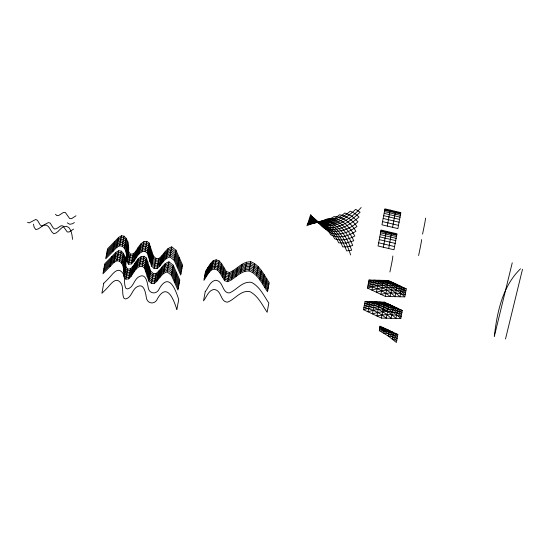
<?xml version="1.0" encoding="UTF-8"?>
<svg xmlns="http://www.w3.org/2000/svg" width="550" height="550" viewBox="0 0 550 550"><rect width="100%" height="100%" fill="white"/><g stroke="black" fill="none" stroke-linecap="round" stroke-linejoin="round"><path stroke-width="0.82" d="M380.93 230.718L380.985 230.024L396.935 233.778L393.993 249.762L378.043 246.001L380.93 230.718L396.88 234.479M384.828 209.543L384.883 208.842L400.833 212.603L397.891 228.58L381.941 224.819L384.828 209.543L400.778 213.297M386.306 231.275L383.364 247.252M390.204 210.093L387.262 226.077M384.361 302.122L381.418 318.099L400.806 318.505L402.277 310.509L384.361 302.122L364.966 301.716L363.495 309.712L381.418 318.099M391.621 232.526L388.678 248.504M388.341 280.472L385.399 296.457L404.793 296.856L406.264 288.867L388.341 280.472L368.954 280.074L367.482 288.062L385.399 296.457M395.519 211.344L392.576 227.329M392.844 256.018L392.707 257.531A58.142 1.134 -76.7 0 1 391.215 265.65L389.902 271.996M421.547 239.58L421.417 241.093A58.142 1.134 -76.7 0 1 419.918 249.212L418.605 255.558M425.494 218.13L425.363 219.643A58.142 1.134 -76.7 0 1 423.864 227.762L422.558 234.107M379.308 330.688L379.947 326.102L397.863 334.496L396.392 342.485L388.169 335.94L379.308 330.688L388.912 331.884L397.863 334.496M111.863 256.568L104.823 263.732L102.974 273.769L110.014 266.606L111.863 256.568L115.83 252.395L118.752 250.738L121.275 251.137C128.418 257.317 125.627 268.689 124.183 276.719L125.888 279.207L128.679 278.857C132.921 275.385 134.159 269.225 139.315 266.688L142.203 266.331L144.499 268.049L148.796 281.043L151.415 283.498L154.282 283.491C159.012 280.06 161.095 273.488 167.124 271.879L168.974 261.841L173.209 265.189L179.795 279.991L177.946 290.036L171.366 275.227L167.124 271.879M114.613 241.601L107.58 248.765L105.731 258.809L112.771 251.646L114.613 241.601L118.587 237.435L121.502 235.771L124.032 236.177C131.175 242.357 128.377 253.722 126.933 261.759L128.645 264.241L131.429 263.897C135.678 260.418 136.909 254.258 142.072 251.728L144.953 251.371L147.249 253.083L151.553 266.083L154.165 268.538L157.039 268.531C161.762 265.1 163.845 258.528 169.881 256.919L171.731 246.874L175.966 250.222L182.552 265.024L180.702 275.069L174.116 260.267L169.881 256.919M110.014 266.606L113.981 262.439L115.83 252.395M112.771 251.646L116.738 247.472L118.587 237.435M113.981 262.439L116.902 260.776L118.752 250.738M116.738 247.472L119.652 245.816L121.502 235.771M124.183 276.719C123.537 271.397 124.541 264.605 119.426 261.181L121.275 251.137M126.933 261.759C126.294 256.431 127.291 249.638 122.183 246.214L124.032 236.177M121.708 263.251L123.558 253.206M124.458 248.284L126.308 238.246M123.324 266.874L125.173 256.836M126.081 251.914L127.93 241.869M123.826 271.899L125.675 261.855M126.583 256.939L128.432 246.895M125.888 279.207L127.738 269.163L126.032 266.681M128.645 264.241L130.494 254.203L128.782 251.714M128.679 278.857L130.522 268.812C134.771 265.341 136.008 259.181 141.164 256.651L144.045 256.293L146.341 258.005L150.645 270.999L153.264 273.453L156.131 273.453C160.854 270.022 162.944 263.443 168.974 261.841M131.429 263.897L133.279 253.853C137.528 250.381 138.758 244.221 143.921 241.684L146.802 241.326L149.098 243.038L153.402 256.039L156.014 258.493L158.888 258.486C163.611 255.056 165.694 248.483 171.731 246.874M131.285 276.21L133.134 266.173M134.042 261.25L135.884 251.206M133.581 272.387L135.431 262.343M136.338 257.421L138.188 247.376M136.249 268.881L138.098 258.837M139.006 253.914L140.855 243.877M139.315 266.688L141.164 256.651M142.072 251.728L143.921 241.684M142.203 266.331L144.045 256.293M144.953 251.371L146.802 241.326M144.499 268.049L146.341 258.005M147.249 253.083L149.098 243.038M146.032 271.762L147.881 261.718M148.782 256.795L150.631 246.758M147.132 276.684L148.981 266.64M149.889 261.718L151.731 251.673M148.796 281.043L150.645 270.999M151.553 266.083L153.402 256.039M151.415 283.498L153.264 273.453M154.165 268.538L156.014 258.493M154.282 283.491L156.131 273.453M157.039 268.531L158.888 258.486M157.004 281.064L158.847 271.019M159.754 266.097L161.604 256.059M159.94 277.289L161.789 267.245M162.697 262.322L164.546 252.285M163.391 273.591L165.241 263.546M166.141 258.624L167.991 248.579M171.366 275.227L173.209 265.189M174.116 260.267L175.966 250.222M174.653 282.631L176.502 272.587M177.409 267.664L179.259 257.627M206.374 276.506L208.065 267.321L210.547 263.478L213.228 260.714L216.178 259.82L219.12 260.865L221.712 263.808L226.298 271.494L229.343 272.518C236.844 269.665 242.062 261.442 250.745 261.752C259.93 265.038 263.959 275.076 269.204 282.569L267.513 291.761C262.268 284.268 258.239 274.23 249.054 270.937C240.377 270.627 235.159 278.85 227.652 281.71L224.606 280.686L220.021 272.993L217.429 270.05L214.486 269.005L211.544 269.906L208.856 272.663L203.899 280.383L205.583 271.198L208.065 267.321M208.856 272.663L210.547 263.478M211.544 269.906L213.228 260.714M214.486 269.005L216.178 259.82M217.429 270.05L219.12 260.865M220.021 272.993L221.712 263.808M222.248 277.145L223.939 267.96M224.606 280.686L226.298 271.494M227.652 281.71L229.343 272.518M231.522 279.847L233.214 270.662M235.888 276.574L237.579 267.382M240.398 273.412L242.089 264.227M244.826 271.356L246.517 262.171M249.054 270.937L250.745 261.752M252.966 272.573L254.657 263.388M256.52 275.853L258.211 266.668M259.703 279.874L261.387 270.689M262.501 283.855L264.192 274.663M265.052 287.739L266.743 278.554M512.256 262.783L494.319 336.366C497.056 312.338 502.473 286.275 520.513 268.778M505.498 339.006L522.5 269.246M205.301 272.724L210.265 265.011L212.946 262.247L215.896 261.346L218.838 262.391L221.43 265.334L226.016 273.027L229.061 274.051C236.562 271.198 241.78 262.976 250.463 263.278C259.648 266.571 263.677 276.609 268.923 284.103M205.026 274.257L209.983 266.537L212.664 263.78L215.614 262.879L218.556 263.924L221.148 266.867L225.734 274.56L228.779 275.584C236.28 272.724 241.498 264.502 250.181 264.811C259.366 268.104 263.395 278.142 268.641 285.636M204.744 275.791L209.701 268.07L212.389 265.306L215.332 264.413L218.274 265.457L220.866 268.4L225.452 276.086L228.498 277.118C235.998 274.257 241.216 266.035 249.899 266.344C259.084 269.637 263.113 279.668 268.359 287.169M204.462 277.324L209.419 269.603L212.107 266.839L215.05 265.946L217.992 266.991L220.584 269.933L225.17 277.619L228.216 278.644C235.716 275.791 240.941 267.568 249.617 267.877C258.803 271.164 262.831 281.201 268.077 288.695M204.181 278.85L209.137 271.136L211.826 268.373L214.768 267.472L217.711 268.517L220.303 271.459L224.888 279.153L227.934 280.177C235.434 277.317 240.659 269.101 249.336 269.404C258.521 272.697 262.549 282.734 267.795 290.228M107.271 250.442L118.277 239.106L121.192 237.449L123.723 237.847C128.831 241.271 127.834 248.064 128.473 253.392L130.185 255.874L132.969 255.523C137.218 252.051 138.449 245.891 143.612 243.361L146.493 243.004L148.789 244.716L153.093 257.709L155.705 260.164L158.579 260.164C163.302 256.733 165.385 250.154 171.421 248.552L175.656 251.893L182.242 266.702M106.961 252.113L117.968 240.776L120.89 239.119L123.413 239.525C128.521 242.942 127.524 249.734 128.171 255.062L129.876 257.544L132.66 257.201C136.909 253.729 138.146 247.569 143.303 245.032L146.183 244.674L148.479 246.386L152.783 259.387L155.396 261.841L158.269 261.834C162.993 258.404 165.076 251.831 171.112 250.222L175.347 253.571L181.933 268.373M106.652 253.784L117.659 242.454L120.581 240.797L123.104 241.196C128.219 244.619 127.215 251.412 127.861 256.74L129.566 259.222L132.358 258.871C136.599 255.399 137.837 249.239 142.993 246.709L145.881 246.352L148.177 248.064L152.474 261.058L155.093 263.512L157.96 263.505C162.69 260.081 164.773 253.502 170.803 251.9L175.044 255.241L181.624 270.05M106.349 255.461L117.349 244.124L120.271 242.468L122.801 242.873C127.909 246.29 126.906 253.083 127.552 258.411L129.257 260.893L132.048 260.549C136.297 257.077 137.528 250.917 142.684 248.38L145.571 248.022L147.868 249.734L152.164 262.735L154.784 265.189L157.657 265.183C162.381 261.752 164.464 255.179 170.493 253.571L174.735 256.919L181.314 271.721M106.04 257.132L117.04 245.802L119.962 244.145L122.492 244.544C127.6 247.968 126.596 254.76 127.243 260.081L128.954 262.57L131.739 262.219C135.988 258.748 137.218 252.587 142.381 250.051L145.262 249.7L147.558 251.412L151.862 264.406L154.474 266.86L157.348 266.853C162.071 263.423 164.154 256.85 170.184 255.241L174.426 258.589L181.012 273.398M104.514 265.403L115.521 254.072L118.442 252.409L120.966 252.814C126.081 256.238 125.077 263.031 125.723 268.352L127.428 270.841L130.219 270.49C134.461 267.018 135.699 260.858 140.855 258.321L143.743 257.964L146.039 259.676L150.336 272.676L152.955 275.131L155.822 275.124C160.552 271.693 162.635 265.121 168.664 263.512L172.906 266.86L179.486 281.662M104.211 267.08L115.211 255.743L118.133 254.086L120.663 254.485C125.771 257.909 124.767 264.701 125.414 270.029L127.119 272.511L129.91 272.161C134.159 268.689 135.389 262.529 140.546 259.999L143.433 259.641L145.729 261.353L150.026 274.347L152.646 276.801L155.519 276.801C160.243 273.371 162.326 266.791 168.355 265.189L172.597 268.531L179.176 283.339M103.902 268.751L114.902 257.414L117.824 255.757L120.354 256.163C125.462 259.579 124.458 266.372 125.104 271.7L126.816 274.182L129.601 273.838C133.849 270.366 135.08 264.206 140.243 261.669L143.124 261.312L145.42 263.024L149.724 276.024L152.336 278.479L155.21 278.472C159.933 275.041 162.016 268.469 168.046 266.86L172.287 270.208L178.874 285.01M103.593 270.421L114.599 259.091L117.514 257.434L120.044 257.833C125.152 261.257 124.156 268.049 124.795 273.377L126.507 275.859L129.291 275.509C133.54 272.037 134.771 265.877 139.934 263.347L142.814 262.989L145.111 264.701L149.414 277.695L152.027 280.149L154.901 280.143C159.624 276.712 161.707 270.139 167.743 268.538L171.978 271.879L178.564 286.688M103.283 272.099L114.29 260.762L117.212 259.105L119.735 259.504C124.843 262.928 123.846 269.72 124.493 275.048L126.198 277.53L128.982 277.186C133.231 273.714 134.468 267.548 139.624 265.018L142.505 264.66L144.801 266.372L149.105 279.373L151.718 281.827L154.591 281.82C159.314 278.389 161.397 271.817 167.434 270.208L171.669 273.556L178.255 288.358M361.137 207.515C348.37 221.884 325.105 235.668 310.207 215.627C318.244 219.986 322.912 228.896 330.949 232.932C340.017 236.232 349.614 231.77 356.943 226.504C352.791 220.674 346.734 215.621 339.391 214.803C330.509 223.245 318.402 221.512 307.526 223.492C317.13 224.407 326.102 216.59 335.658 220.976C344.369 224.386 349.841 232.678 353.794 240.742L345.895 243.114L338.628 242.839C333.609 230.801 322.259 219.622 308.296 221.244C316.944 224.042 326.528 221.492 333.953 216.631C343.489 216.466 351.244 223.527 355.898 231.248C348.604 236.012 338.821 239.106 330.619 234.747C326.294 225.651 315.837 222.729 310.585 214.5M76.01 215.786L71.521 218.673L69.678 218.57L65.374 212.534L63.443 212.458L58.932 215.353L56.987 215.676L55.454 214.259M73.556 229.13L69.066 232.018L67.224 231.921L62.913 225.885L60.981 225.809L56.478 228.697L54.532 229.027L52.992 227.611L50.222 223.094L48.393 222.578L41.869 226.016L40.239 225.012L37.503 220.399L35.777 219.443L29.233 222.901L27.5 222.331M74.353 222.551L72.545 223.719L69.816 224.297L67.286 222.86M306.762 225.741L312.441 223.383L317.735 222.145M367.482 288.062C380.146 284.274 393.848 283.917 406.264 288.867M363.495 309.712C376.159 305.917 389.868 305.559 402.277 310.509M317.928 222.248C333.41 222.447 341.88 238.26 346.644 250.938L351.697 250.236C347.724 240.144 342.533 229.322 332.619 223.877C324.871 218.962 316.119 224.056 307.911 222.372C324.466 218.212 337.652 232.643 342.636 246.888L347.552 246.778L352.749 245.492C348.638 236.108 342.952 226.05 332.949 222.062C324.246 218.219 315.748 223.871 307.147 224.62L312.682 222.846L320.396 221.698L328.515 218.453L336.064 218.873L340.739 220.626L345.125 223.548L351.175 230.134L354.846 235.998C348.782 239.333 341.351 241.299 334.627 238.789C329.663 228.944 320.217 220.282 308.674 220.124L313.156 221.774L318.024 222.296M130.494 254.203L133.279 253.853M127.738 269.163L130.522 268.812M317.831 222.2C336.256 220.357 345.861 240.322 350.653 254.987M119.652 245.816L122.183 246.214M116.902 260.776L119.426 261.181M368.954 280.074C382.511 281.256 394.9 287.691 404.793 296.856M364.966 301.716C378.531 302.899 390.913 309.334 400.806 318.505M384.752 210.354L400.703 214.115M384.56 211.633L400.51 215.394M384.244 213.421L400.194 217.181M383.811 215.71L399.761 219.471M383.254 218.474L399.204 222.234M382.607 221.616L398.558 225.376M380.854 231.536L396.804 235.297M380.662 232.808L396.612 236.569M380.346 234.603L396.296 238.363M379.913 236.892L395.862 240.653M379.356 239.656L395.306 243.416M378.709 242.798L394.659 246.558M382.889 310.111L394.068 312.744M318.216 222.399C330.041 226.462 341.681 218.536 350.268 211.159L354.798 213.496L359.04 217.009C351.395 223.486 342.155 230.079 331.616 229.309C322.403 228.979 317.866 219.677 309.822 216.748L313.878 220.158L318.216 222.399L313.637 220.701L309.437 217.876C318.12 220.268 324.459 229.694 334.441 227.294C344.506 225.651 352.791 218.962 360.092 212.259L355.706 209.337C348.397 216.04 340.12 222.729 330.055 224.373C322.272 226.277 316.339 219.911 309.059 218.996C320.567 226.758 335.314 221.361 344.829 212.981L351.732 216.047L357.995 221.753C347.483 231.962 328.199 236.459 318.601 222.599M33.447 224.146L34.148 227.26L35.819 229.632L38.527 228.779L43.581 225.328L46.372 225.108C50.256 226.738 50.339 231.742 53.852 233.778C58.121 233.014 59.854 228.422 63.594 226.655L66.392 226.27L68.86 227.556C71.638 230.821 72.139 235.256 72.504 239.367M384.512 328.584L383.817 333.08L388.616 333.692L397.499 336.49C392.569 331.801 386.162 329.175 379.892 326.803L388.905 330.303L388.169 335.94L392.824 336.861L397.127 338.491C392.363 333.479 386.265 329.979 379.809 327.621L384.512 328.584M388.926 304.604L386.265 318.202C379.878 312.95 372.068 308.997 363.866 307.711C374.763 303.923 387.166 303.552 397.801 308.413L395.959 318.402C387.578 310.166 376.489 304.267 364.602 303.717C372.453 301.634 381.116 301.593 388.836 304.219L397.849 309.162L401.913 312.51C391.249 307.725 378.909 308.179 367.978 311.809L369.813 301.819C381.714 302.287 392.893 308.137 401.177 316.504C393.415 314.029 384.821 314.146 376.936 316.002L379.514 302.019L384.306 302.816L393.319 306.316L391.112 318.299C383.886 311.362 374.351 306.302 364.231 305.718C372.109 302.871 380.82 302.582 388.926 304.604M392.913 282.954L390.246 296.553C383.866 291.308 376.056 287.354 367.847 286.069C378.744 282.281 391.153 281.909 401.782 286.77L399.946 296.759C391.566 288.516 380.469 282.618 368.582 282.074C376.434 279.991 385.096 279.943 392.824 282.576L401.83 287.519L405.893 290.868C395.237 286.082 382.889 286.536 371.958 290.159L373.801 280.177C385.694 280.637 396.88 286.495 405.158 294.862C397.402 292.38 388.809 292.497 380.923 294.36L383.494 280.376L388.286 281.174L397.299 284.673L395.099 296.656C387.867 289.712 378.338 284.659 368.218 284.068C376.09 281.222 384.808 280.933 392.913 282.954M393.436 333.142L392.322 339.185L396.763 340.491L388.616 333.692L379.617 328.893L389.029 330.701L393.388 332.399L393.436 333.142M374.034 305.229L372.46 313.906C381.81 310.922 392.418 310.551 401.541 314.504C394.46 307.368 384.808 302.369 374.66 301.923L374.034 305.229M378.015 283.587L376.441 292.263C385.797 289.279 396.399 288.901 405.529 292.861C398.447 285.725 388.788 280.727 378.647 280.273L378.015 283.587M103.744 283.257L101.894 293.294A142.972 132.997 10.4 0 0 107.718 287.444C110.598 284.398 115.376 277.104 119.921 281.93C124.259 286.289 121.461 293.006 123.86 298.031A2.262 2.104 10.4 0 0 125.716 298.904C131.849 297.598 131.979 289.135 137.493 286.591C144.017 283.016 145.509 292.696 146.266 297.055C146.816 304.157 155.244 305.064 157.589 298.457C167.104 282.288 173.491 299.042 176.866 309.561L178.709 299.516C175.34 289.004 168.953 272.25 159.431 288.42C157.094 295.02 148.665 294.119 148.115 287.011C147.359 282.652 145.867 272.979 139.336 276.554C133.829 279.091 133.691 287.561 127.566 288.867A2.262 2.104 10.4 0 1 125.709 287.987C123.31 282.961 126.108 276.244 121.77 271.886C117.226 267.066 112.448 274.361 109.567 277.399A142.972 132.997 10.4 0 1 103.744 283.257M205.212 291.699L203.521 300.884C206.614 297.069 208.106 290.923 213.366 289.548A4.366 4.063 10.4 0 1 214.968 289.609C221.684 290.936 220.55 302.356 227.659 302.129C234.884 299.289 239.938 291.06 248.387 291.404A7.184 6.683 10.4 0 1 250.539 291.94C258.335 296.361 262.295 305.078 267.142 312.262L268.833 303.071C263.986 295.886 260.026 287.176 252.23 282.755A7.184 6.683 10.4 0 0 250.078 282.219C241.629 281.875 236.576 290.104 229.35 292.937C222.241 293.164 223.376 281.751 216.659 280.424A4.366 4.063 10.4 0 0 215.057 280.363C209.798 281.738 208.306 287.884 205.212 291.699"/></g></svg>
